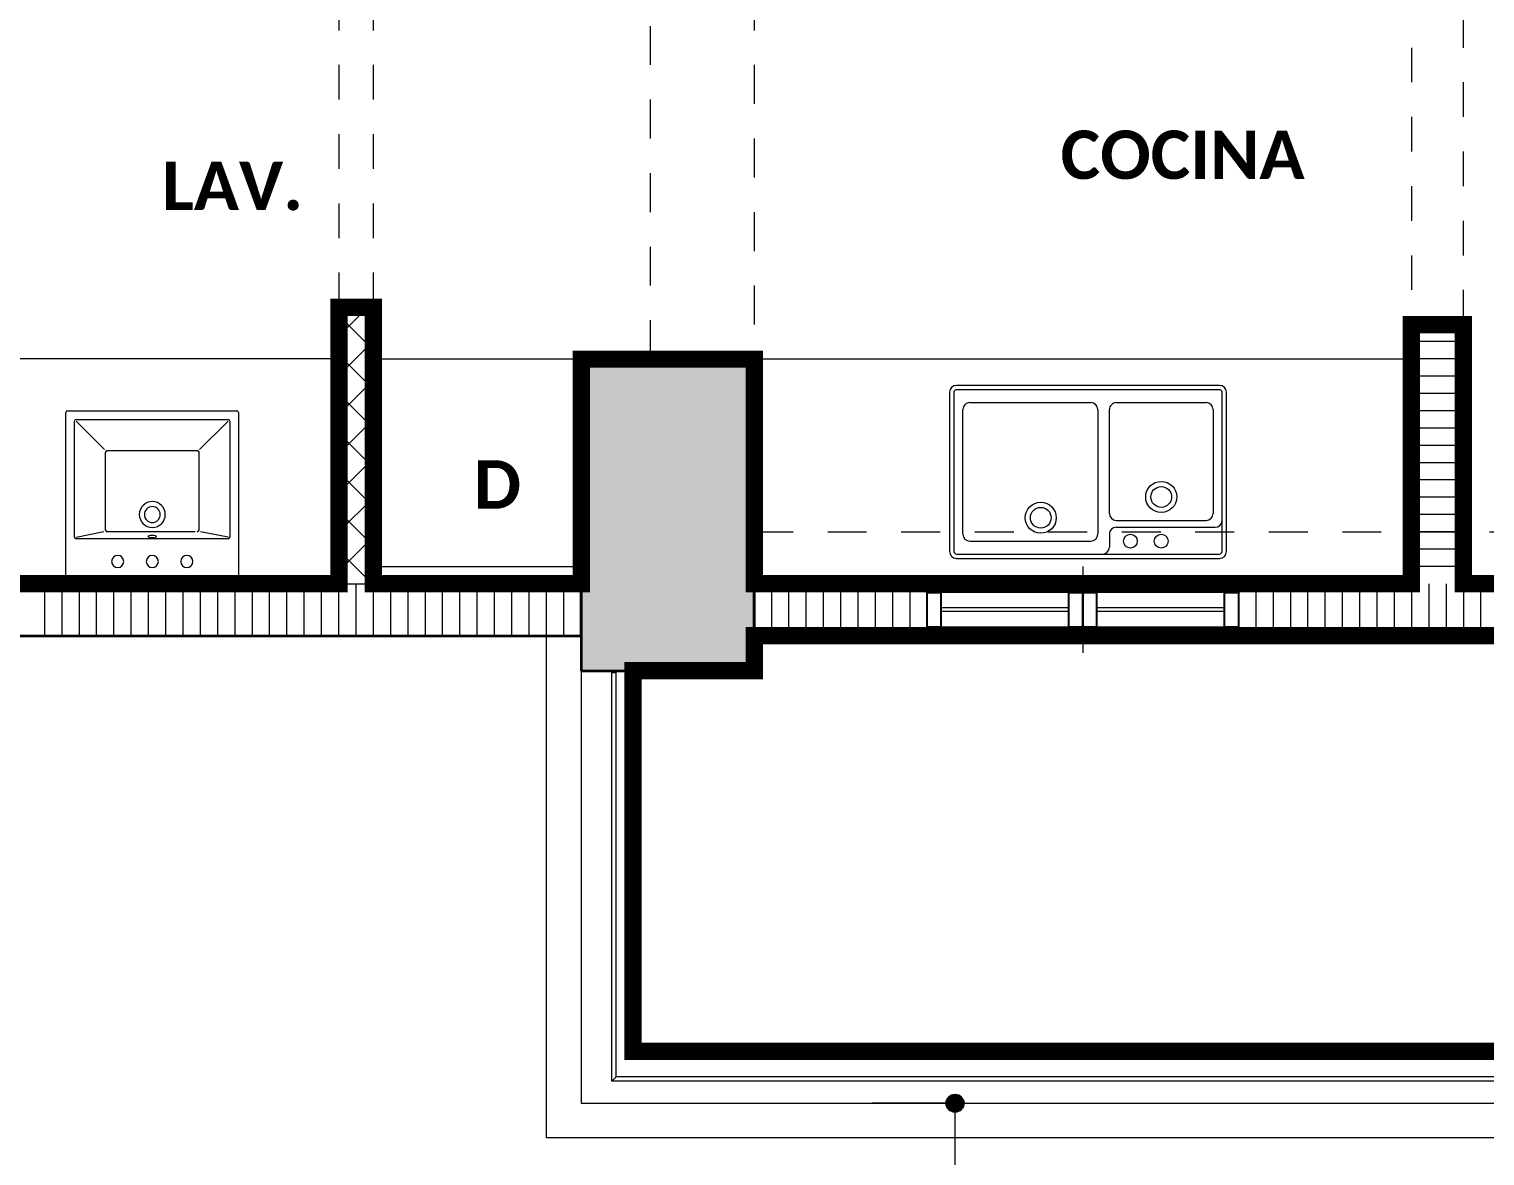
# Model space of a CAD drawing. Header units: metres. Extents: x -144 to 1000, y -717 to 29.
# Drawn here: x 640.159 to 644.366, y -569.516 to -566.26 of the extents above; entities that cross this region are included whole.
import ezdxf

# ---------------------------------------------------------------- set-up
doc = ezdxf.new("R2010")
doc.units = ezdxf.units.M
doc.linetypes.add('Basculante', pattern=[0.11625, 0.075, -0.04125])
doc.linetypes.add('basculante modificado', pattern=[0.18, 0.1125, -0.0675])
doc.layers.get('0').update_dxf_attribs({"color": 1})
doc.layers.add('00-MEDICION', color=30, linetype='Continuous')
for name, color, linetype, lineweight in [('A-ANNO-DIMS', 1, 'Continuous', 9), ('A-DETL', 1, 'Continuous', 9), ('A-DETL-GENF', 1, 'Continuous', 9), ('A-DETL-MEDM', 1, 'Continuous', 30), ('A-FLOR', 2, 'Continuous', 9), ('A-FLOR-HRAL', 1, 'Continuous', 9), ('A-GLAZ', 1, 'Continuous', 9), ('A-WALL', 4, 'Continuous', 9), ('G-ANNO-TEXT', 2, 'Continuous', 9), ('G-IMPT', 1, 'Continuous', 9), ('I-FURN', 2, 'Continuous', 9), ('P-SANR-FIXT', 1, 'Continuous', 9), ('S-COLS', 7, 'Continuous', 9)]:
    doc.layers.add(name, color=color, linetype=linetype, lineweight=lineweight)
doc.layers.add('A-WALL-PATT', color=7, linetype='Continuous', lineweight=35, true_color=0x9c9c9c)
doc.styles.add('Calibri_B', font='calibrib.ttf', dxfattribs={"height": 0.165})

# ---------------------------------------------------------------- blocks, each defined once
blk = doc.blocks.new('LAVAMANO DE COCINA - LAVADERO COCINA_dwg-2002165-Nivel 9')
at = {"layer": 'G-IMPT'}
for p, q in [((-471.6397, -982.649), (-472.3997, -982.649)), ((-471.6397, -982.6615), (-472.3997, -982.6615)), ((-472.4197, -982.669), (-472.4197, -983.129)), ((-472.4072, -982.669), (-472.4072, -983.129)), ((-472.0814, -982.719), (-472.0814, -982.6815)), ((-471.6781, -982.699), (-472.0281, -982.699)), ((-471.6322, -983.129), (-471.6322, -982.669)), ((-471.6197, -983.129), (-471.6197, -982.669)), ((-472.1014, -982.739), (-472.3872, -982.739)), ((-472.0481, -983.079), (-472.0481, -982.719)), ((-471.6581, -982.719), (-471.6581, -983.079)), ((-472.3814, -983.079), (-472.3814, -982.779)), ((-472.1014, -982.759), (-472.3614, -982.759)), ((-472.0814, -982.779), (-472.0814, -983.079)), ((-472.1014, -983.099), (-472.3614, -983.099)), ((-471.6781, -983.099), (-472.0281, -983.099)), ((-472.3997, -983.1365), (-471.6397, -983.1365)), ((-472.3997, -983.149), (-471.6397, -983.149))]:
    blk.add_line(p, q, dxfattribs=at)
for centre, radius in [((-472.2314, -982.6989), 0.02), ((-472.1422, -982.6989), 0.02), ((-471.8831, -982.7665), 0.045), ((-471.8831, -982.7665), 0.03), ((-472.2314, -982.8265), 0.045), ((-472.2314, -982.8265), 0.03)]:
    blk.add_circle(centre, radius, dxfattribs=at)
for centre, radius, start, end in [((-472.3997, -982.669), 0.02, 90, 180), ((-472.3997, -982.669), 0.0075, 90, 180), ((-472.0614, -982.6815), 0.02, 90, 180), ((-471.6397, -982.669), 0.02, 360, 90), ((-471.6397, -982.669), 0.0075, 0, 90), ((-472.0281, -982.719), 0.02, 90, 180), ((-471.6781, -982.719), 0.02, 0, 90), ((-472.3872, -982.759), 0.02, 90, 180), ((-472.1014, -982.719), 0.02, 270, 0), ((-472.3614, -982.779), 0.02, 90, 180), ((-472.1014, -982.779), 0.02, 0, 90), ((-472.3614, -983.079), 0.02, 180, 270), ((-472.1014, -983.079), 0.02, 270, 0), ((-472.0281, -983.079), 0.02, 180, 270), ((-471.6781, -983.079), 0.02, 270, 0), ((-472.3997, -983.129), 0.02, 180, 270), ((-472.3997, -983.129), 0.0075, 180, 270), ((-471.6397, -983.129), 0.0075, 270, 0), ((-471.6397, -983.129), 0.02, 270, 360)]:
    blk.add_arc(centre, radius, start, end, dxfattribs=at)
blk = doc.blocks.new('A')
at = {"layer": 'S-COLS', "true_color": 0x5b5b5b}
h = blk.add_hatch(color=251, dxfattribs=at)
h.paths.add_polyline_path([(659.0008, -507.3486), (659.0008, -506.4486), (658.5008, -506.4486), (658.5008, -507.3486), (658.91, -507.3486)])
h.paths.add_polyline_path([(640.762, -507.3486), (641.201, -507.3486), (641.201, -506.4486), (640.701, -506.4486), (640.701, -507.3486), (640.7571, -507.3486)])
h.paths.add_polyline_path([(648.401, -507.3485), (648.901, -507.3485), (648.901, -506.4485), (648.401, -506.4485), (648.401, -507.2508)])
h.paths.add_polyline_path([(648.401, -499.6485), (648.901, -499.6485), (648.901, -498.7485), (648.401, -498.7485), (648.401, -499.4985)])
h.paths.add_polyline_path([(644.6008, -499.6485), (646.601, -499.6485), (646.6006, -499.1486), (644.9008, -499.1486), (644.9008, -496.9986), (646.6011, -496.9986), (646.6006, -496.4986), (644.6008, -496.4986), (644.6008, -499.5013)])
h.paths.add_polyline_path([(641.201, -499.6485), (641.201, -498.9486), (640.701, -498.9486), (640.701, -499.6485), (640.9884, -499.6485)])
h.paths.add_polyline_path([(655.2011, -499.6485), (655.2011, -496.4985), (654.7011, -496.4985), (654.7011, -499.6485), (655.112, -499.6485)])
h.paths.add_polyline_path([(659.0011, -499.6485), (659.0011, -498.9486), (658.6011, -498.9486), (658.6011, -499.6485)])
h.paths.add_polyline_path([(648.4011, -497.3986), (648.9011, -497.3986), (648.9011, -496.4986), (648.4011, -496.4986), (648.4011, -496.5279)])
h.paths.add_polyline_path([(641.2008, -497.1986), (641.2008, -496.4975), (640.7008, -496.4986), (640.7008, -497.1986), (640.9884, -497.1986)])
h.paths.add_polyline_path([(659.0011, -497.1986), (659.0011, -496.4975), (658.6011, -496.4975), (658.6011, -497.1986), (658.8767, -497.1986)])
h.paths.add_polyline_path([(658.501, -488.4986), (659.001, -488.4986), (659.001, -487.5986), (658.501, -487.5986), (658.501, -487.7238)])
h.paths.add_polyline_path([(648.476, -488.4986), (648.901, -488.4986), (648.901, -487.5986), (648.401, -487.5986), (648.401, -488.4986)])
h.paths.add_polyline_path([(641.801, -487.8986), (641.801, -487.3986), (640.901, -487.3986), (640.901, -487.8986), (641.6261, -487.8986)])
at = {"layer": 'A-DETL', "color": 7, "linetype": 'basculante modificado'}
for p, q in [((640.901, -506.4485), (640.901, -499.6485)), ((641.201, -499.6485), (641.201, -506.4485)), ((641.201, -506.9475), (648.401, -506.9475)), ((648.401, -507.2475), (641.201, -507.2475))]:
    blk.add_line(p, q, dxfattribs=at)
at = {"layer": 'A-DETL', "color": 253, "true_color": 0xb6b6b6}
blk.add_line((642.3244, -508.5984), (642.3644, -508.5984), dxfattribs=at)
at = {"layer": 'A-DETL-GENF', "linetype": 'Basculante'}
for p, q in [((643.1006, -505.3485), (643.1006, -506.3485)), ((643.2506, -506.3485), (643.2506, -505.3485)), ((640.0006, -505.3985), (640.0006, -506.2985)), ((640.1006, -506.2985), (640.1006, -505.3985))]:
    blk.add_line(p, q, dxfattribs=at)
at = {"layer": 'A-DETL-GENF', "lineweight": 25}
for p, q in [((641.7006, -507.1225), (641.7406, -507.1225)), ((641.7006, -507.2225), (641.7006, -507.1225)), ((641.7406, -507.1225), (641.7406, -507.2225)), ((642.1106, -507.1225), (642.1506, -507.1225)), ((642.1106, -507.2225), (642.1106, -507.1225)), ((642.1506, -507.1225), (642.1506, -507.2225)), ((642.1506, -507.1225), (642.1906, -507.1225)), ((642.1506, -507.2225), (642.1506, -507.1225)), ((642.1906, -507.1225), (642.1906, -507.2225)), ((642.5606, -507.1225), (642.6006, -507.1225)), ((642.5606, -507.2225), (642.5606, -507.1225)), ((642.6006, -507.1225), (642.6006, -507.2225)), ((641.7406, -507.2225), (641.7006, -507.2225)), ((642.1506, -507.2225), (642.1106, -507.2225)), ((642.1906, -507.2225), (642.1506, -507.2225)), ((642.6006, -507.2225), (642.5606, -507.2225))]:
    blk.add_line(p, q, dxfattribs=at)
at = {"layer": 'A-DETL-GENF'}
for p, q in [((642.1106, -507.1225), (641.7406, -507.1225)), ((642.5606, -507.1225), (642.1906, -507.1225)), ((642.1106, -507.1675), (641.7406, -507.1675)), ((642.5606, -507.1675), (642.1906, -507.1675)), ((642.1106, -507.1775), (641.7406, -507.1775)), ((642.5606, -507.1775), (642.1906, -507.1775)), ((642.1106, -507.2225), (641.7406, -507.2225)), ((642.5606, -507.2225), (642.1906, -507.2225))]:
    blk.add_line(p, q, dxfattribs=at)
at = {"layer": 'A-DETL-MEDM'}
for p, q in [((640.0006, -506.2985), (640.1006, -506.2985)), ((643.1006, -506.3485), (643.2506, -506.3485))]:
    blk.add_line(p, q, dxfattribs=at)
at = {"layer": 'A-FLOR'}
for p, q in [((640.0006, -506.4475), (638.9009, -506.4475)), ((643.1006, -506.4485), (641.201, -506.4485))]:
    blk.add_line(p, q, dxfattribs=at)
at = {"layer": 'A-FLOR-HRAL'}
for p, q in [((640.79, -507.3534), (640.802, -507.3534)), ((640.79, -508.5344), (640.79, -507.3534)), ((640.802, -508.5224), (640.802, -507.3534)), ((640.79, -508.5344), (640.802, -508.5224)), ((646.4009, -508.5344), (640.79, -508.5344)), ((646.4009, -508.5224), (640.802, -508.5224))]:
    blk.add_line(p, q, dxfattribs=at)
at = {"layer": 'A-GLAZ'}
for p, q in [((642.1506, -507.0475), (642.1506, -507.2975)), ((641.7006, -507.2225), (641.7006, -507.1225)), ((642.1506, -507.1225), (641.7006, -507.1225)), ((642.1506, -507.2225), (642.1506, -507.1225)), ((642.1506, -507.2225), (642.1506, -507.1225)), ((642.6006, -507.1225), (642.1506, -507.1225)), ((642.6006, -507.2225), (642.6006, -507.1225)), ((641.7006, -507.2225), (642.1506, -507.2225)), ((642.1506, -507.2225), (642.6006, -507.2225))]:
    blk.add_line(p, q, dxfattribs=at)
at = {"layer": 'A-WALL', "lineweight": 35}
for p, q in [((640.0006, -506.2985), (640.0006, -507.0975)), ((640.1006, -507.0975), (640.1006, -506.2985)), ((643.1006, -506.3485), (643.1006, -507.0975)), ((643.2506, -507.0975), (643.2506, -506.3485)), ((640.0006, -507.0975), (638.9009, -507.0975)), ((640.701, -507.0975), (640.1006, -507.0975)), ((640.701, -507.2475), (640.701, -507.0975)), ((641.7006, -507.0975), (641.201, -507.0975)), ((641.201, -507.0975), (641.201, -507.2475)), ((641.7006, -507.1225), (641.7006, -507.0975)), ((643.1006, -507.0975), (642.6006, -507.0975)), ((642.6006, -507.0975), (642.6006, -507.1225)), ((643.6009, -507.0975), (643.2506, -507.0975)), ((638.7509, -507.2475), (640.701, -507.2475)), ((641.201, -507.2475), (641.7006, -507.2475)), ((641.7006, -507.2475), (641.7006, -507.2225)), ((642.6006, -507.2225), (642.6006, -507.2475)), ((642.6006, -507.2475), (643.6009, -507.2475))]:
    blk.add_line(p, q, dxfattribs=at)
at = {"layer": 'A-WALL'}
for p, q in [((640.0006, -507.0975), (640.1006, -507.0975)), ((641.7006, -507.0975), (642.6006, -507.0975)), ((640.601, -508.6984), (640.601, -507.2475)), ((642.6006, -507.2475), (641.7006, -507.2475)), ((640.701, -507.3486), (640.701, -508.5984)), ((640.851, -507.3486), (640.851, -508.4484)), ((640.851, -508.4484), (646.4009, -508.4484)), ((640.701, -508.5984), (646.4009, -508.5984)), ((646.4009, -508.6984), (640.601, -508.6984))]:
    blk.add_line(p, q, dxfattribs=at)
at = {"layer": 'A-WALL-PATT', "color": 8, "lineweight": 5, "true_color": 0x747474}
for p, q in [((640.0006, -506.3823), (640.0844, -506.2985)), ((640.1006, -506.4228), (640.0006, -506.3228)), ((640.1006, -506.3097), (640.0894, -506.2985)), ((640.0006, -506.4954), (640.1006, -506.3954)), ((640.1006, -506.536), (640.0006, -506.436)), ((640.0006, -506.6085), (640.1006, -506.5085)), ((640.1006, -506.6491), (640.0006, -506.5491)), ((640.0006, -506.7217), (640.1006, -506.6217)), ((640.1006, -506.7623), (640.0006, -506.6623)), ((640.0006, -506.8348), (640.1006, -506.7348)), ((640.1006, -506.8754), (640.0006, -506.7754)), ((640.0006, -506.9479), (640.1006, -506.8479)), ((640.1006, -506.9885), (640.0006, -506.8885)), ((640.0006, -507.0611), (640.1006, -506.9611)), ((640.0965, -507.0975), (640.0006, -507.0017)), ((640.0774, -507.0975), (640.1006, -507.0742))]:
    blk.add_line(p, q, dxfattribs=at)
at = {"layer": 'A-WALL-PATT', "color": 8, "lineweight": 5, "true_color": 0x727272}
for p, q in [((643.2506, -506.3976), (643.1006, -506.3976)), ((643.2506, -506.4476), (643.1006, -506.4476)), ((643.2506, -506.4976), (643.1006, -506.4976)), ((643.2506, -506.5476), (643.1006, -506.5476)), ((643.2506, -506.5976), (643.1006, -506.5976)), ((643.2506, -506.6476), (643.1006, -506.6476)), ((643.2506, -506.6976), (643.1006, -506.6976)), ((643.2506, -506.7476), (643.1006, -506.7476)), ((643.2506, -506.7976), (643.1006, -506.7976)), ((643.2506, -506.8476), (643.1006, -506.8476)), ((643.2506, -506.8976), (643.1006, -506.8976)), ((643.2506, -506.9476), (643.1006, -506.9476)), ((643.2506, -506.9976), (643.1006, -506.9976)), ((643.2506, -507.0476), (643.1006, -507.0476)), ((639.1506, -507.2475), (639.1506, -507.0975)), ((639.2006, -507.2475), (639.2006, -507.0975)), ((639.2506, -507.2475), (639.2506, -507.0975)), ((639.3006, -507.2475), (639.3006, -507.0975)), ((639.3506, -507.2475), (639.3506, -507.0975)), ((639.4006, -507.2475), (639.4006, -507.0975)), ((639.4506, -507.2475), (639.4506, -507.0975)), ((639.5006, -507.2475), (639.5006, -507.0975)), ((639.5506, -507.2475), (639.5506, -507.0975)), ((639.6006, -507.2475), (639.6006, -507.0975)), ((639.6506, -507.2475), (639.6506, -507.0975)), ((639.7006, -507.2475), (639.7006, -507.0975)), ((639.7506, -507.2475), (639.7506, -507.0975)), ((639.8006, -507.2475), (639.8006, -507.0975)), ((639.8506, -507.2475), (639.8506, -507.0975)), ((639.9006, -507.2475), (639.9006, -507.0975)), ((639.9506, -507.2475), (639.9506, -507.0975)), ((640.0006, -507.2475), (640.0006, -507.0975)), ((640.0506, -507.2475), (640.0506, -507.0975)), ((640.1006, -507.2475), (640.1006, -507.0975)), ((640.1506, -507.2475), (640.1506, -507.0975)), ((640.2006, -507.2475), (640.2006, -507.0975)), ((640.2506, -507.2475), (640.2506, -507.0975)), ((640.3006, -507.2475), (640.3006, -507.0975)), ((640.3506, -507.2475), (640.3506, -507.0975)), ((640.4006, -507.2475), (640.4006, -507.0975)), ((640.4506, -507.2475), (640.4506, -507.0975)), ((640.5006, -507.2475), (640.5006, -507.0975)), ((640.5506, -507.2475), (640.5506, -507.0975)), ((640.6006, -507.2475), (640.6006, -507.0975)), ((640.6506, -507.2475), (640.6506, -507.0975)), ((640.7006, -507.2475), (640.7006, -507.0975)), ((641.2506, -507.0975), (641.2506, -507.2475)), ((641.3006, -507.0975), (641.3006, -507.2475)), ((641.3506, -507.0975), (641.3506, -507.2475)), ((641.4006, -507.0975), (641.4006, -507.2475)), ((641.4506, -507.0975), (641.4506, -507.2475)), ((641.5006, -507.0975), (641.5006, -507.2475)), ((641.5506, -507.0975), (641.5506, -507.2475)), ((641.6006, -507.0975), (641.6006, -507.2475)), ((641.6506, -507.0975), (641.6506, -507.2475)), ((641.7006, -507.0975), (641.7006, -507.2475)), ((642.6506, -507.0975), (642.6506, -507.2475)), ((642.7006, -507.0975), (642.7006, -507.2475)), ((642.7506, -507.0975), (642.7506, -507.2475)), ((642.8006, -507.0975), (642.8006, -507.2475)), ((642.8506, -507.0975), (642.8506, -507.2475)), ((642.9006, -507.0975), (642.9006, -507.2475)), ((642.9506, -507.0975), (642.9506, -507.2475)), ((643.0006, -507.0975), (643.0006, -507.2475)), ((643.0506, -507.0975), (643.0506, -507.2475)), ((643.1006, -507.0975), (643.1006, -507.2475)), ((643.1506, -507.0975), (643.1506, -507.2475)), ((643.2006, -507.0975), (643.2006, -507.2475)), ((643.2506, -507.0975), (643.2506, -507.2475)), ((643.3006, -507.0975), (643.3006, -507.2475))]:
    blk.add_line(p, q, dxfattribs=at)
at = {"layer": 'I-FURN'}
for p, q in [((640.1206, -506.4486), (640.1006, -506.4986)), ((640.1206, -506.4986), (640.1006, -506.4486)), ((640.1006, -506.4986), (640.1006, -506.4486)), ((640.1006, -506.4486), (640.1206, -506.4486)), ((640.686, -506.4486), (640.1206, -506.4486)), ((640.1206, -506.4486), (640.1206, -506.4986)), ((640.701, -506.4486), (640.686, -506.4986)), ((640.701, -506.4986), (640.686, -506.4486)), ((640.701, -506.4486), (640.686, -506.4486)), ((640.686, -506.4486), (640.686, -506.4986)), ((640.701, -506.4986), (640.701, -506.4486)), ((640.1006, -506.9986), (640.1006, -506.4986)), ((640.1006, -506.4986), (640.1206, -506.4986)), ((640.1206, -506.4986), (640.1006, -506.4986)), ((640.1206, -506.4962), (640.1206, -506.9962)), ((640.701, -506.4986), (640.686, -506.4986)), ((640.686, -506.4986), (640.686, -506.9986)), ((640.686, -506.4986), (640.701, -506.4986)), ((640.701, -506.9986), (640.701, -506.4986)), ((640.1206, -506.9986), (640.1006, -506.9986)), ((640.1206, -506.9986), (640.1006, -507.0486)), ((640.1206, -507.0486), (640.1006, -506.9986)), ((640.1006, -506.9986), (640.1006, -507.0486)), ((640.1206, -506.9986), (640.1006, -506.9986)), ((640.1206, -507.0486), (640.1206, -506.9986)), ((640.686, -506.9986), (640.701, -506.9986)), ((640.701, -506.9986), (640.686, -507.0486)), ((640.701, -507.0486), (640.686, -506.9986)), ((640.686, -507.0486), (640.686, -506.9986)), ((640.686, -506.9986), (640.701, -506.9986)), ((640.701, -506.9986), (640.701, -507.0486)), ((640.1006, -507.0486), (640.1206, -507.0486)), ((640.686, -507.0486), (640.1206, -507.0486)), ((640.701, -507.0486), (640.686, -507.0486))]:
    blk.add_line(p, q, dxfattribs=at)
at = {"layer": 'P-SANR-FIXT'}
for p, q in [((639.2114, -507.0925), (639.2114, -506.6025)), ((639.2164, -506.5975), (639.7054, -506.5975)), ((639.2414, -506.6225), (639.6804, -506.6225)), ((639.7104, -506.6025), (639.7104, -507.0925)), ((639.2364, -506.9625), (639.2364, -506.6275)), ((639.2414, -506.6275), (639.3233, -506.7094)), ((639.6804, -506.6275), (639.5981, -506.7098)), ((639.6854, -506.6275), (639.6854, -506.9625)), ((639.3264, -506.9424), (639.3264, -506.7175)), ((639.3314, -506.7125), (639.5914, -506.7125)), ((639.5964, -506.9424), (639.5964, -506.7175)), ((639.2414, -506.9625), (639.3214, -506.9465)), ((639.3349, -506.9474), (639.3314, -506.9474)), ((639.585, -506.9474), (639.3349, -506.9474)), ((639.6804, -506.9625), (639.6007, -506.947)), ((639.6804, -506.9675), (639.2414, -506.9675))]:
    blk.add_line(p, q, dxfattribs=at)
for centre, radius, start, end in [((639.2164, -506.6025), 0.005, 90, 180), ((639.2414, -506.6275), 0.005, 90, 180), ((639.6804, -506.6275), 0.005, 0, 90), ((639.7054, -506.6025), 0.005, 0, 90), ((639.3314, -506.7175), 0.005, 90, 180), ((639.5914, -506.7175), 0.005, 0, 90), ((639.4614, -506.8975), 0.0375, 0, 180), ((639.4614, -506.8975), 0.023, 0, 180), ((639.4614, -506.8975), 0.0375, 180, 0), ((639.4614, -506.8975), 0.023, 180, 0), ((639.3314, -506.9424), 0.005, 180, 270), ((639.5914, -506.9424), 0.005, 270, 0), ((639.2414, -506.9625), 0.005, 180, 270), ((639.6804, -506.9625), 0.005, 270, 0), ((639.3614, -507.0331), 0.0175, 0, 180), ((639.3614, -507.0331), 0.0175, 180, 0), ((639.4614, -507.0331), 0.0175, 0, 180), ((639.4614, -507.0331), 0.0175, 180, 0), ((639.5614, -507.0331), 0.0175, 0, 180), ((639.5614, -507.0331), 0.0175, 180, 0), ((639.2164, -507.0925), 0.005, 180, 270), ((639.7054, -507.0925), 0.005, 270, 0)]:
    blk.add_arc(centre, radius, start, end, dxfattribs=at)
for start_param, end_param in [(3.141593, 6.283185), (0, 3.141593)]:
    blk.add_ellipse((639.4614, -506.9607), major_axis=(-0.0125, 0), ratio=0.247617, start_param=start_param, end_param=end_param, dxfattribs=at)
at = {"layer": 'S-COLS', "lineweight": 35}
for p, q in [((641.201, -506.4486), (640.701, -506.4486)), ((640.701, -506.4486), (640.701, -507.3486)), ((641.201, -507.3486), (641.201, -506.4486)), ((640.701, -507.3486), (641.201, -507.3486))]:
    blk.add_line(p, q, dxfattribs=at)
at = {"rotation": 180}
blk.add_blockref('LAVAMANO DE COCINA - LAVADERO COCINA_dwg-2002165-Nivel 9', (170.1461, -1489.6732), dxfattribs=at)
at = {"layer": 'G-ANNO-TEXT', "style": 'Calibri_B'}
blk.add_text('COCINA', height=0.14, rotation=360, dxfattribs=at).set_placement((642.0867, -505.9278))
for s, p in [('LAV.', (639.4899, -506.0178)), ('D', (640.391, -506.8807))]:
    blk.add_text(s, height=0.14, dxfattribs=at).set_placement(p)
blk = doc.blocks.new('OOOO')
at = {"layer": 'A-ANNO-DIMS', "lineweight": 25, "true_color": 0x0000ff}
h = blk.add_hatch(color=5, dxfattribs=at)
edge = h.paths.add_edge_path()
edge.add_arc((597.3666, -512.8245), 0.025, 0, 360)
at = {"layer": 'A-ANNO-DIMS', "color": 5, "true_color": 0x0000ff}
for p, q in [((597.3666, -512.8245), (597.1266, -512.8245)), ((597.3666, -514.9831), (597.3666, -512.8245)), ((597.3666, -512.8245), (597.6066, -512.8245))]:
    blk.add_line(p, q, dxfattribs=at)
at = {"layer": 'A-ANNO-DIMS', "color": 5, "lineweight": 25, "true_color": 0x0000ff}
blk.add_circle((597.3666, -512.8245), 0.025, dxfattribs=at)
at = {"layer": 'A-DETL', "color": 253, "true_color": 0xb6b6b6}
blk.add_line((597.9093, -512.8245), (597.9493, -512.8245), dxfattribs=at)

msp = doc.modelspace()

# ---------------------------------------------------------------- linework, layer by layer
at = {"layer": '00-MEDICION', "const_width": 0.05}
for points in [[(644.654, -567.863), (644.304, -567.863), (644.304, -567.114), (644.154, -567.114), (644.154, -567.863), (642.2544, -567.863), (642.2544, -567.214), (641.7544, -567.214), (641.7544, -567.863), (641.154, -567.863), (641.154, -567.064), (641.054, -567.064), (641.054, -567.863), (639.9542, -567.863)], [(647.454, -569.2139), (641.9044, -569.2139), (641.9044, -568.114), (642.2544, -568.114), (642.2544, -568.013), (644.6542, -568.013)]]:
    msp.add_lwpolyline(points, dxfattribs=at)

# ---------------------------------------------------------------- block references
at = {"color": 3}
for name, p in [('A', (1.0534, -60.7655)), ('OOOO', (45.4684, -56.5395))]:
    msp.add_blockref(name, p, dxfattribs=at)

doc.saveas('drawing.dxf')
